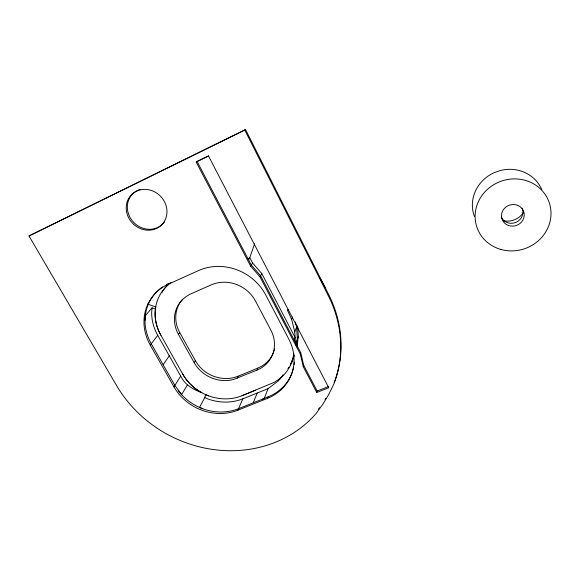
<?xml version="1.0" encoding="UTF-8"?>
<svg xmlns="http://www.w3.org/2000/svg" width="580" height="580" viewBox="0 0 580 580"><rect width="100%" height="100%" fill="white"/><g stroke="black" fill="none" stroke-linecap="round" stroke-linejoin="round"><path stroke-width="0.87" d="M144.986 320.551L145.334 315.701L152.025 307.849L155.462 309.038L155.121 313.534A45.929 41.557 31.4 0 0 160.863 335.182L182.7 374.071A45.283 40.629 27 0 0 241.998 395.72L274.478 382.22L279.067 379.189L282.547 376.13L283.04 374.76M152.025 307.849L151.67 312.598A48.234 43.638 31.6 0 0 157.731 335.327L180.692 376.072C184.774 384.692 193.205 389.637 201.898 392.682L198.331 390.623A45.276 40.622 27 0 1 182.722 374.035M296.699 343.998L297.33 339.344L296.626 326.917L295.394 321.98M296.67 345.579L297.011 343.099L296.141 345.579M296.909 346.876L298.316 336.574L297.772 326.873M316.781 392.508L303.275 366.712L300.302 354.061L259.992 276.87L250.64 266.14L196.17 162.074L208.532 156.042L328.758 387.781L316.781 392.508L317.166 391.029L303.717 365.313L300.752 352.705L260.608 275.783L251.292 265.089L197.062 161.399L208.604 155.766M328.273 295.611L328.628 294.444L245.521 129.543L29 235.973L116.529 385.461A122.757 110.816 28.2 0 0 316.035 413.569L322.879 404.173L328.671 394.581L333.833 384.076A122.757 110.816 28.2 0 0 328.273 295.611L244.811 130.094L245.521 129.543M202.797 408.755L199.556 407.356L204.762 397.583L205.69 394.574L208.691 395.864M303.275 366.712L303.717 365.313M300.302 354.061L300.752 352.705M291.784 361.579L291.087 363.58L294.314 355.402M292.074 361.898L292.762 359.904L292.11 361.021M248.465 259.68L249.784 257.643L254.642 243.781M295.495 344.505L298.316 336.574M294.147 340.054L295.089 337.466L261.827 273.63L252.59 263.015L249.784 257.643M295.394 342.744L294.77 331.919L297.127 325.576M169.346 283.069L168.396 284.171A49.633 44.682 31.4 0 0 150.256 345.071L173.964 386.831A48.865 43.602 26.8 0 0 237.887 410.183L267.489 398.366L268.047 396.887A49.14 44.363 24.9 0 0 293.668 367.067M282.547 376.13L278.117 381.118L268.04 388.68L264.299 398.38L262.747 399.163M294.77 331.919L291.638 319.413L292.588 316.992M253.228 402.81L257.208 393.037M256.947 370.142L260.55 368.38A32.901 29.826 26 0 0 270.918 330.274L255.519 301.085A33.234 30.327 29.4 0 0 211.062 284.925L191.016 293.835A33.038 29.906 30.6 0 0 178.466 334.421L194.155 362.587A32.697 29.42 27.3 0 0 233.327 379.537L256.947 370.142L257.825 368.119L261.406 366.364A32.719 29.689 26 0 0 273.448 352.466M237.887 410.183L242.861 398.808L268.04 388.68M291.087 363.58L291.805 361.971M237.126 378.269L238.097 376.217L257.825 368.119M259.992 276.87L261.827 273.63M187.275 385.069L181.612 394.596L174.856 385.403L151.25 343.773A49.445 44.544 31.4 0 1 162.596 286.875M325.017 399.714L325.902 398.242M194.155 362.587L195.358 360.622L179.764 332.587A32.857 29.768 30.6 0 1 182.664 299.149M250.64 266.14L252.59 263.015M173.964 386.831L180.692 376.072M163.125 364.726L169.28 355.83M178.466 334.421L179.764 332.587M318.521 409.139L319.565 407.697M150.256 345.071L157.731 335.327M196.17 162.074L197.062 161.399M29 235.973L244.811 130.094M168.396 284.171L198.49 270.592A50.069 45.639 29.8 0 1 265.763 295.031L288.818 339.09A49.322 44.501 24.8 0 1 267.489 398.366M288.789 309.379L287.339 309.995L291.638 319.413M241.998 395.72L255.671 390.195M268.047 396.887L238.547 408.675A48.691 43.471 26.9 0 1 178.176 390.5M317.166 391.029L328.302 386.628M238.097 376.217L234.327 377.478A32.523 29.29 27.3 0 1 195.358 360.622M147.472 304.101L156.013 307.059M204.762 397.583L207.93 398.953A47.517 42.615 26.9 0 0 242.861 398.808M247.399 258.484L248.95 259.159M319.892 278.052L325.423 287.781M474.52 216.681A36.257 34.046 -20.5 0 1 494.392 172.586L500.424 170.506A36.257 34.046 -20.5 0 1 541.792 189.645M523.675 212.106A18.125 17.023 -20.4 0 1 503.44 220.697M522.145 208.22A11.317 10.599 -19.3 0 1 515.968 222.343A11.317 10.599 -19.3 0 1 501.323 217.094M161.69 292.733A45.682 41.368 31.5 0 1 168.657 284.055M288.934 367.212A45.421 41.216 25.1 0 1 287.934 368.706M293.574 356.533A45.421 41.216 25.1 0 1 290.297 364.892M160.841 335.211A45.936 41.557 31.4 0 1 170.948 282.649M293.813 353.655A45.668 41.405 25.1 0 1 279.067 379.189M274.594 348.739A32.719 29.689 26 0 1 273.716 351.734M166.243 284.62A49.445 44.544 31.4 0 1 167.779 283.816M294.401 362.087A49.14 44.363 24.9 0 1 294.111 364.595M328.628 294.444A122.3 110.468 28.2 0 1 334.16 382.619M163.125 223.496A21.242 19.379 45.6 0 1 132.066 220.523A21.242 19.379 45.6 0 1 137.453 190.487M138.149 190.167A21.242 19.379 45.6 0 1 140.346 189.37M164.56 221.727A21.242 19.379 45.6 0 1 163.625 222.923M501.011 249.487A38.2 35.735 -19 0 0 550.253 206.284A38.2 35.735 -19 0 0 487.925 188.935A38.2 35.735 -19 0 0 501.011 249.487M508.392 225.446A11.462 10.723 -19 0 0 524.153 213.6A11.462 10.723 -19 0 0 506.007 206.98A11.462 10.723 -19 0 0 508.392 225.446M126.556 211.714A21.322 19.452 45.6 0 0 159.877 226.432A21.322 19.452 45.6 0 0 153.345 191.219A21.322 19.452 45.6 0 0 126.556 211.714"/></g></svg>
